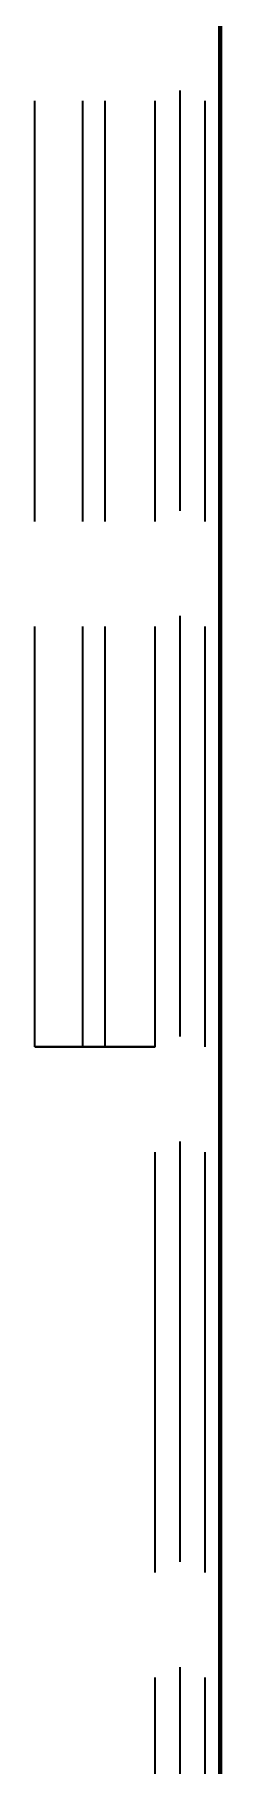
# Model space of a CAD drawing. Header units: millimetres. Extents: x 0 to 2382, y 0 to 420.
# Drawn here: x 312.79 to 314.55, y 278.66 to 295.13 of the extents above; entities that cross this region are included whole.
import ezdxf

# ---------------------------------------------------------------- set-up
doc = ezdxf.new("R2010")
doc.units = ezdxf.units.MM
doc.linetypes.add('IRAM-E-TRAZOS', pattern=[5, 4, -1])
doc.layers.add('01-VISIBLE', color=7, linetype='CONTINUOUS', lineweight=70)
doc.layers.add('02-OCULTA', color=4, linetype='IRAM-E-TRAZOS', lineweight=35)

msp = doc.modelspace()

# ---------------------------------------------------------------- linework, layer by layer
at = {"layer": '01-VISIBLE'}
msp.add_line((314.555, 249.701), (314.555, 315.4), dxfattribs=at)
at = {"layer": '02-OCULTA'}
for p, q in [((313.937, 225.5), (313.937, 315.5)), ((314.175, 225.6), (314.175, 315.4)), ((314.175, 225.6), (314.175, 315.4)), ((314.412, 225.5), (314.412, 315.4)), ((314.555, 225.6), (314.555, 315.4)), ((312.793, 285.5), (312.793, 305.5)), ((312.793, 285.5), (312.793, 305.5)), ((313.251, 285.5), (313.251, 305.5)), ((313.251, 285.5), (313.251, 305.5)), ((313.462, 285.5), (313.462, 305.5)), ((313.937, 285.5), (313.937, 305.5)), ((312.793, 285.5), (313.251, 285.5)), ((312.793, 285.5), (313.251, 285.5))]:
    msp.add_line(p, q, dxfattribs=at)
for points in [[(312.793, 285.5), (312.844, 285.5), (312.896, 285.5), (312.947, 285.5), (312.999, 285.5), (313.05, 285.5), (313.102, 285.5), (313.153, 285.5), (313.205, 285.5), (313.256, 285.5), (313.308, 285.5), (313.359, 285.5), (313.411, 285.5), (313.462, 285.5)], [(313.462, 285.5), (313.411, 285.5), (313.359, 285.5), (313.308, 285.5), (313.256, 285.5), (313.205, 285.5), (313.153, 285.5), (313.102, 285.5), (313.05, 285.5), (312.999, 285.5), (312.947, 285.5), (312.896, 285.5), (312.844, 285.5), (312.793, 285.5)], [(313.251, 285.5), (313.303, 285.5), (313.356, 285.5), (313.409, 285.5), (313.462, 285.5), (313.515, 285.5), (313.568, 285.5), (313.62, 285.5), (313.673, 285.5), (313.726, 285.5), (313.779, 285.5), (313.832, 285.5), (313.885, 285.5), (313.937, 285.5)], [(313.937, 285.5), (313.885, 285.5), (313.832, 285.5), (313.779, 285.5), (313.726, 285.5), (313.673, 285.5), (313.62, 285.5), (313.568, 285.5), (313.515, 285.5), (313.462, 285.5), (313.409, 285.5), (313.356, 285.5), (313.303, 285.5), (313.251, 285.5)]]:
    msp.add_lwpolyline(points, dxfattribs=at)

doc.saveas('drawing.dxf')
